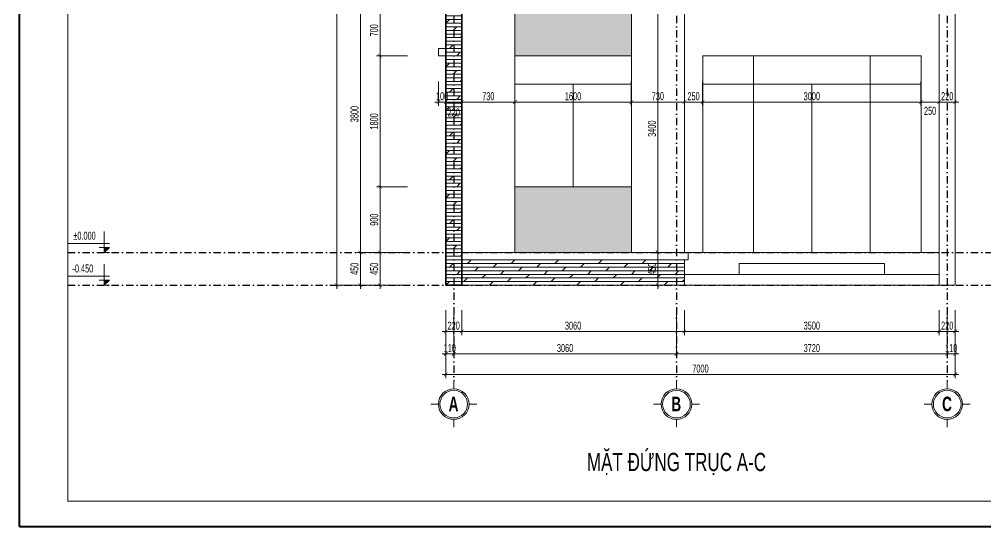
# Model space of a CAD drawing. Header units: inches. Extents: x 274208 to 641690, y -81912 to 129129.
# Drawn here: x 427121 to 440399, y 63570 to 70536 of the extents above; entities that cross this region are included whole.
import ezdxf
from ezdxf.enums import TextEntityAlignment as Align

# ---------------------------------------------------------------- set-up
doc = ezdxf.new("R2010")
doc.units = ezdxf.units.IN
doc.header["$MEASUREMENT"] = 0
doc.header["$PDMODE"] = 3
doc.linetypes.add('DASHDOT', pattern=[1, 0.5, -0.25, 0, -0.25])
for name, color, linetype, lineweight in [('01.Cut', 255, 'Continuous', 35), ('02.Thay', 145, 'Continuous', 20), ('03.Manh', 251, 'Continuous', 13), ('05.Text', 253, 'Continuous', 18), ('08.Dim', 156, 'Continuous', 15), ('09.Hatch', 250, 'Continuous', 5), ('11.Khung bo', 32, 'Continuous', 50), ('12.Khung', 36, 'Continuous', 25), ('DIM', 252, 'Continuous', 20)]:
    doc.layers.add(name, color=color, linetype=linetype, lineweight=lineweight)
doc.layers.add('text', color=7, linetype='Continuous')
doc.layers.add('TRUC', color=250, linetype='DASHDOT')
doc.layers.add('Tpl_Bound', color=1, linetype='Continuous', plot=False)
doc.styles.add('AVANTHB', font='')
doc.styles.add('TT5_Ghi chu 1', font='', dxfattribs={"width": 0.7, "height": 240})
doc.styles.add('TT5_Text Dim', font='hoatbif.shx', dxfattribs={"width": 0.6})
doc.styles.get('AVANTHB').set_extended_font_data('.VnAvantH', bold=True)
doc.styles.get('TT5_Ghi chu 1').set_extended_font_data('.VnBlackH')
doc.dimstyles.new('TT5_Dim 1-50', dxfattribs={"dimscale": 50, "dimtxt": 2.2, "dimasz": 1, "dimexe": 1, "dimexo": 0.5, "dimgap": 0.5, "dimtad": 1, "dimdec": 0, "dimzin": 0, "dimdsep": 46, "dimtxsty": 'TT5_Text Dim', "dimblk": 'ARCHTICK', "dimcen": 0, "dimdle": 1, "dimclrd": 256, "dimclre": 256, "dimclrt": 1, "dimadec": 0, "dimazin": 0, "dimtfac": 0.015, "dimtdec": 0, "dimtix": 1, "dimtmove": 2, "dimatfit": 3, "dimldrblk": 'DOT', "dimfxl": 1, "dimtolj": 1, "dimtzin": 0, "dimlwd": -1, "dimlwe": -1, "dimarcsym": 1})

# ---------------------------------------------------------------- blocks, each defined once
blk = doc.blocks.new('100')
at = {"layer": '11.Khung bo', "const_width": 26.7}
blk.add_lwpolyline([(1860913, -945240), (1860913, -916940), (1896063, -916940), (1896063, -945240)], close=True, dxfattribs=at)
at = {"layer": '12.Khung', "color": 1}
blk.add_lwpolyline([(1901579, -945940), (1901579, -916240), (1859580, -916240), (1859580, -945940)], close=True, dxfattribs=at)
blk = doc.blocks.new('A$C4E7C6F34')
at = {"layer": 'DIM'}
blk.add_hatch(color=256, dxfattribs=at).paths.add_polyline_path([(-38, 0), (-38, 138), (-178, 138)])
for p, q in [((-38, 576), (-38, 0)), ((964, 248), (-178, 248)), ((-178, 138), (101, 138)), ((-178, 138), (-38, 0)), ((-178, 0), (101, 0))]:
    blk.add_line(p, q, dxfattribs=at)
at = {"layer": 'text', "style": 'TT5_Text Dim', "flags": 8}
blk.add_attdef('%%P0.000', text='', height=220, dxfattribs=at).set_placement((102, 461), align=Align.MIDDLE_LEFT)
blk = doc.blocks.new('_ARCHTICK')
at = {"color": 0, "linetype": 'ByBlock', "const_width": 0.15}
blk.add_lwpolyline([(-0.5, -0.5), (0.5, 0.5)], dxfattribs=at)
blk = doc.blocks.new('*D207')
at = {"layer": '08.Dim', "transparency": 16777216}
for p, q in [((432077, 70785), (432077, 69985)), ((432453, 70735), (432027, 70735)), ((432453, 70035), (432027, 70035))]:
    blk.add_line(p, q, dxfattribs=at)
at = {"layer": 'Defpoints', "color": 0, "transparency": 16777216}
for p in [(432478, 70735), (432077, 70035), (432478, 70035)]:
    blk.add_point(p, dxfattribs=at)
at = {"layer": '08.Dim', "transparency": 16777216, "xscale": 50, "yscale": 50, "zscale": 50}
for p, rotation in [((432077, 70735), 90), ((432077, 70035), 270)]:
    blk.add_blockref('_ARCHTICK', p, dxfattribs=dict(at, rotation=rotation))
at = {"layer": '08.Dim', "color": 1, "transparency": 16777216, "insert": (431997, 70385), "char_height": 110, "attachment_point": 5, "rotation": 90, "style": 'TT5_Text Dim'}
blk.add_mtext('\\A1;700', dxfattribs=at)
blk = doc.blocks.new('_DOT')
at = {"color": 1, "linetype": 'ByBlock'}
blk.add_line((-0.5, 0), (-1, 0), dxfattribs=at)
at = {"color": 1, "linetype": 'ByBlock', "const_width": 0.5}
blk.add_lwpolyline([(-0.25, 0, 1), (0.25, 0, 1)], format="xyb", close=True, dxfattribs=at)
blk = doc.blocks.new('*D208')
at = {"layer": '08.Dim', "transparency": 16777216}
for p, q in [((432453, 70035), (432027, 70035)), ((432077, 70085), (432077, 68185)), ((432453, 68235), (432027, 68235))]:
    blk.add_line(p, q, dxfattribs=at)
at = {"layer": 'Defpoints', "color": 0, "transparency": 16777216}
for p in [(432478, 70035), (432077, 68235), (432478, 68235)]:
    blk.add_point(p, dxfattribs=at)
at = {"layer": '08.Dim', "transparency": 16777216, "xscale": 50, "yscale": 50, "zscale": 50}
for p, rotation in [((432077, 70035), 90), ((432077, 68235), 270)]:
    blk.add_blockref('_ARCHTICK', p, dxfattribs=dict(at, rotation=rotation))
at = {"layer": '08.Dim', "color": 1, "transparency": 16777216, "insert": (431997, 69135), "char_height": 110, "attachment_point": 5, "rotation": 90, "style": 'TT5_Text Dim'}
blk.add_mtext('\\A1;1800', dxfattribs=at)
blk = doc.blocks.new('*D209')
at = {"layer": '08.Dim', "transparency": 16777216}
for p, q in [((432077, 68285), (432077, 67285)), ((432453, 68235), (432027, 68235)), ((432453, 67335), (432027, 67335))]:
    blk.add_line(p, q, dxfattribs=at)
at = {"layer": 'Defpoints', "color": 0, "transparency": 16777216}
for p in [(432478, 68235), (432077, 67335), (432478, 67335)]:
    blk.add_point(p, dxfattribs=at)
at = {"layer": '08.Dim', "transparency": 16777216, "xscale": 50, "yscale": 50, "zscale": 50}
for p, rotation in [((432077, 68235), 90), ((432077, 67335), 270)]:
    blk.add_blockref('_ARCHTICK', p, dxfattribs=dict(at, rotation=rotation))
at = {"layer": '08.Dim', "color": 1, "transparency": 16777216, "insert": (431997, 67785), "char_height": 110, "attachment_point": 5, "rotation": 90, "style": 'TT5_Text Dim'}
blk.add_mtext('\\A1;900', dxfattribs=at)
blk = doc.blocks.new('*D210')
at = {"layer": '08.Dim', "transparency": 16777216}
for p, q in [((432453, 67335), (432027, 67335)), ((432077, 67385), (432077, 66835)), ((432453, 66885), (432027, 66885))]:
    blk.add_line(p, q, dxfattribs=at)
at = {"layer": 'Defpoints', "color": 0, "transparency": 16777216}
for p in [(432478, 67335), (432077, 66885), (432478, 66885)]:
    blk.add_point(p, dxfattribs=at)
at = {"layer": '08.Dim', "transparency": 16777216, "xscale": 50, "yscale": 50, "zscale": 50}
for p, rotation in [((432077, 67335), 90), ((432077, 66885), 270)]:
    blk.add_blockref('_ARCHTICK', p, dxfattribs=dict(at, rotation=rotation))
at = {"layer": '08.Dim', "color": 1, "transparency": 16777216, "insert": (431997, 67110), "char_height": 110, "attachment_point": 5, "rotation": 90, "style": 'TT5_Text Dim'}
blk.add_mtext('\\A1;450', dxfattribs=at)
blk = doc.blocks.new('*D213')
at = {"layer": '08.Dim', "transparency": 16777216}
for p, q in [((431807, 71185), (431807, 67285)), ((432453, 71135), (431757, 71135)), ((432453, 67335), (431757, 67335))]:
    blk.add_line(p, q, dxfattribs=at)
at = {"layer": 'Defpoints', "color": 0, "transparency": 16777216}
for p in [(432478, 71135), (431807, 67335), (432478, 67335)]:
    blk.add_point(p, dxfattribs=at)
at = {"layer": '08.Dim', "transparency": 16777216, "xscale": 50, "yscale": 50, "zscale": 50}
for p, rotation in [((431807, 71135), 90), ((431807, 67335), 270)]:
    blk.add_blockref('_ARCHTICK', p, dxfattribs=dict(at, rotation=rotation))
at = {"layer": '08.Dim', "color": 1, "transparency": 16777216, "insert": (431727, 69235), "char_height": 110, "attachment_point": 5, "rotation": 90, "style": 'TT5_Text Dim'}
blk.add_mtext('\\A1;3800', dxfattribs=at)
blk = doc.blocks.new('*D214')
at = {"layer": '08.Dim', "transparency": 16777216}
for p, q in [((432453, 67335), (431757, 67335)), ((431807, 67385), (431807, 66835)), ((432453, 66885), (431757, 66885))]:
    blk.add_line(p, q, dxfattribs=at)
at = {"layer": 'Defpoints', "color": 0, "transparency": 16777216}
for p in [(432478, 67335), (431807, 66885), (432478, 66885)]:
    blk.add_point(p, dxfattribs=at)
at = {"layer": '08.Dim', "transparency": 16777216, "xscale": 50, "yscale": 50, "zscale": 50}
for p, rotation in [((431807, 67335), 90), ((431807, 66885), 270)]:
    blk.add_blockref('_ARCHTICK', p, dxfattribs=dict(at, rotation=rotation))
at = {"layer": '08.Dim', "color": 1, "transparency": 16777216, "insert": (431727, 67110), "char_height": 110, "attachment_point": 5, "rotation": 90, "style": 'TT5_Text Dim'}
blk.add_mtext('\\A1;450', dxfattribs=at)
blk = doc.blocks.new('*D215')
at = {"layer": '08.Dim', "transparency": 16777216}
for p, q in [((431483, 75985), (431483, 66835)), ((432453, 75935), (431433, 75935)), ((432453, 66885), (431433, 66885))]:
    blk.add_line(p, q, dxfattribs=at)
at = {"layer": 'Defpoints', "color": 0, "transparency": 16777216}
for p in [(432478, 75935), (431483, 66885), (432478, 66885)]:
    blk.add_point(p, dxfattribs=at)
at = {"layer": '08.Dim', "transparency": 16777216, "xscale": 50, "yscale": 50, "zscale": 50}
for p, rotation in [((431483, 75935), 90), ((431483, 66885), 270)]:
    blk.add_blockref('_ARCHTICK', p, dxfattribs=dict(at, rotation=rotation))
at = {"layer": '08.Dim', "color": 1, "transparency": 16777216, "insert": (431403, 71410), "char_height": 110, "attachment_point": 5, "rotation": 90, "style": 'TT5_Text Dim'}
blk.add_mtext('\\A1;9050', dxfattribs=at)
blk = doc.blocks.new('*D228')
at = {"layer": '08.Dim', "transparency": 16777216}
for p, q in [((432980, 66541), (432980, 66200)), ((433200, 66541), (433200, 66200)), ((432930, 66250), (433250, 66250))]:
    blk.add_line(p, q, dxfattribs=at)
at = {"layer": 'Defpoints', "color": 0, "transparency": 16777216}
for p in [(432980, 66566), (433200, 66566), (433200, 66250)]:
    blk.add_point(p, dxfattribs=at)
at = {"layer": '08.Dim', "transparency": 16777216, "xscale": 50, "yscale": 50, "zscale": 50, "rotation": 180}
blk.add_blockref('_ARCHTICK', (432980, 66250), dxfattribs=at)
at = {"layer": '08.Dim', "transparency": 16777216, "xscale": 50, "yscale": 50, "zscale": 50}
blk.add_blockref('_ARCHTICK', (433200, 66250), dxfattribs=at)
at = {"layer": '08.Dim', "color": 1, "transparency": 16777216, "insert": (433090, 66330), "char_height": 110, "attachment_point": 5, "style": 'TT5_Text Dim'}
blk.add_mtext('\\A1;220', dxfattribs=at)
blk = doc.blocks.new('*D229')
at = {"layer": '08.Dim', "transparency": 16777216}
for p, q in [((433200, 66541), (433200, 66200)), ((436260, 66541), (436260, 66200)), ((433150, 66250), (436310, 66250))]:
    blk.add_line(p, q, dxfattribs=at)
at = {"layer": 'Defpoints', "color": 0, "transparency": 16777216}
for p in [(433200, 66566), (436260, 66566), (436260, 66250)]:
    blk.add_point(p, dxfattribs=at)
at = {"layer": '08.Dim', "transparency": 16777216, "xscale": 50, "yscale": 50, "zscale": 50, "rotation": 180}
blk.add_blockref('_ARCHTICK', (433200, 66250), dxfattribs=at)
at = {"layer": '08.Dim', "transparency": 16777216, "xscale": 50, "yscale": 50, "zscale": 50}
blk.add_blockref('_ARCHTICK', (436260, 66250), dxfattribs=at)
at = {"layer": '08.Dim', "color": 1, "transparency": 16777216, "insert": (434730, 66330), "char_height": 110, "attachment_point": 5, "style": 'TT5_Text Dim'}
blk.add_mtext('\\A1;3060', dxfattribs=at)
blk = doc.blocks.new('*D230')
at = {"layer": '08.Dim', "transparency": 16777216}
for p, q in [((436260, 66541), (436260, 66200)), ((439760, 66541), (439760, 66200)), ((436210, 66250), (439810, 66250))]:
    blk.add_line(p, q, dxfattribs=at)
at = {"layer": 'Defpoints', "color": 0, "transparency": 16777216}
for p in [(436260, 66566), (439760, 66566), (439760, 66250)]:
    blk.add_point(p, dxfattribs=at)
at = {"layer": '08.Dim', "transparency": 16777216, "xscale": 50, "yscale": 50, "zscale": 50, "rotation": 180}
blk.add_blockref('_ARCHTICK', (436260, 66250), dxfattribs=at)
at = {"layer": '08.Dim', "transparency": 16777216, "xscale": 50, "yscale": 50, "zscale": 50}
blk.add_blockref('_ARCHTICK', (439760, 66250), dxfattribs=at)
at = {"layer": '08.Dim', "color": 1, "transparency": 16777216, "insert": (438010, 66330), "char_height": 110, "attachment_point": 5, "style": 'TT5_Text Dim'}
blk.add_mtext('\\A1;3500', dxfattribs=at)
blk = doc.blocks.new('*D231')
at = {"layer": '08.Dim', "transparency": 16777216}
for p, q in [((439760, 66541), (439760, 66200)), ((439980, 66541), (439980, 66200)), ((439710, 66250), (440030, 66250))]:
    blk.add_line(p, q, dxfattribs=at)
at = {"layer": 'Defpoints', "color": 0, "transparency": 16777216}
for p in [(439760, 66566), (439980, 66566), (439980, 66250)]:
    blk.add_point(p, dxfattribs=at)
at = {"layer": '08.Dim', "transparency": 16777216, "xscale": 50, "yscale": 50, "zscale": 50, "rotation": 180}
blk.add_blockref('_ARCHTICK', (439760, 66250), dxfattribs=at)
at = {"layer": '08.Dim', "transparency": 16777216, "xscale": 50, "yscale": 50, "zscale": 50}
blk.add_blockref('_ARCHTICK', (439980, 66250), dxfattribs=at)
at = {"layer": '08.Dim', "color": 1, "transparency": 16777216, "insert": (439870, 66330), "char_height": 110, "attachment_point": 5, "style": 'TT5_Text Dim'}
blk.add_mtext('\\A1;220', dxfattribs=at)
blk = doc.blocks.new('*D232')
at = {"layer": '08.Dim', "transparency": 16777216}
for p, q in [((432980, 66541), (432980, 65892)), ((433090, 66541), (433090, 65892)), ((432980, 65942), (432930, 65942)), ((432980, 65942), (433090, 65942)), ((433090, 65942), (433140, 65942))]:
    blk.add_line(p, q, dxfattribs=at)
at = {"layer": 'Defpoints', "color": 0, "transparency": 16777216}
for p in [(432980, 66566), (433090, 66566), (433090, 65942)]:
    blk.add_point(p, dxfattribs=at)
at = {"layer": '08.Dim', "transparency": 16777216, "xscale": 50, "yscale": 50, "zscale": 50}
blk.add_blockref('_ARCHTICK', (432980, 65942), dxfattribs=at)
at = {"layer": '08.Dim', "transparency": 16777216, "xscale": 50, "yscale": 50, "zscale": 50, "rotation": 180}
blk.add_blockref('_ARCHTICK', (433090, 65942), dxfattribs=at)
at = {"layer": '08.Dim', "color": 1, "transparency": 16777216, "insert": (433035, 66022), "char_height": 110, "attachment_point": 5, "style": 'TT5_Text Dim'}
blk.add_mtext('\\A1;110', dxfattribs=at)
blk = doc.blocks.new('*D233')
at = {"layer": '08.Dim', "transparency": 16777216}
for p, q in [((433090, 66541), (433090, 65892)), ((436150, 66541), (436150, 65892)), ((433040, 65942), (436200, 65942))]:
    blk.add_line(p, q, dxfattribs=at)
at = {"layer": 'Defpoints', "color": 0, "transparency": 16777216}
for p in [(433090, 66566), (436150, 66566), (436150, 65942)]:
    blk.add_point(p, dxfattribs=at)
at = {"layer": '08.Dim', "transparency": 16777216, "xscale": 50, "yscale": 50, "zscale": 50, "rotation": 180}
blk.add_blockref('_ARCHTICK', (433090, 65942), dxfattribs=at)
at = {"layer": '08.Dim', "transparency": 16777216, "xscale": 50, "yscale": 50, "zscale": 50}
blk.add_blockref('_ARCHTICK', (436150, 65942), dxfattribs=at)
at = {"layer": '08.Dim', "color": 1, "transparency": 16777216, "insert": (434620, 66022), "char_height": 110, "attachment_point": 5, "style": 'TT5_Text Dim'}
blk.add_mtext('\\A1;3060', dxfattribs=at)
blk = doc.blocks.new('*D234')
at = {"layer": '08.Dim', "transparency": 16777216}
for p, q in [((436150, 66541), (436150, 65892)), ((439870, 66541), (439870, 65892)), ((436100, 65942), (439920, 65942))]:
    blk.add_line(p, q, dxfattribs=at)
at = {"layer": 'Defpoints', "color": 0, "transparency": 16777216}
for p in [(436150, 66566), (439870, 66566), (439870, 65942)]:
    blk.add_point(p, dxfattribs=at)
at = {"layer": '08.Dim', "transparency": 16777216, "xscale": 50, "yscale": 50, "zscale": 50, "rotation": 180}
blk.add_blockref('_ARCHTICK', (436150, 65942), dxfattribs=at)
at = {"layer": '08.Dim', "transparency": 16777216, "xscale": 50, "yscale": 50, "zscale": 50}
blk.add_blockref('_ARCHTICK', (439870, 65942), dxfattribs=at)
at = {"layer": '08.Dim', "color": 1, "transparency": 16777216, "insert": (438010, 66022), "char_height": 110, "attachment_point": 5, "style": 'TT5_Text Dim'}
blk.add_mtext('\\A1;3720', dxfattribs=at)
blk = doc.blocks.new('*D235')
at = {"layer": '08.Dim', "transparency": 16777216}
for p, q in [((439870, 66541), (439870, 65892)), ((439980, 66541), (439980, 65892)), ((439870, 65942), (439820, 65942)), ((439870, 65942), (439980, 65942)), ((439980, 65942), (440030, 65942))]:
    blk.add_line(p, q, dxfattribs=at)
at = {"layer": 'Defpoints', "color": 0, "transparency": 16777216}
for p in [(439870, 66566), (439980, 66566), (439980, 65942)]:
    blk.add_point(p, dxfattribs=at)
at = {"layer": '08.Dim', "transparency": 16777216, "xscale": 50, "yscale": 50, "zscale": 50}
blk.add_blockref('_ARCHTICK', (439870, 65942), dxfattribs=at)
at = {"layer": '08.Dim', "transparency": 16777216, "xscale": 50, "yscale": 50, "zscale": 50, "rotation": 180}
blk.add_blockref('_ARCHTICK', (439980, 65942), dxfattribs=at)
at = {"layer": '08.Dim', "color": 1, "transparency": 16777216, "insert": (439925, 66022), "char_height": 110, "attachment_point": 5, "style": 'TT5_Text Dim'}
blk.add_mtext('\\A1;110', dxfattribs=at)
blk = doc.blocks.new('*D236')
at = {"layer": '08.Dim', "transparency": 16777216}
for p, q in [((432980, 66479), (432980, 65610)), ((439980, 66479), (439980, 65610)), ((432930, 65660), (440030, 65660))]:
    blk.add_line(p, q, dxfattribs=at)
at = {"layer": 'Defpoints', "color": 0, "transparency": 16777216}
for p in [(432980, 66504), (439980, 66504), (439980, 65660)]:
    blk.add_point(p, dxfattribs=at)
at = {"layer": '08.Dim', "transparency": 16777216, "xscale": 50, "yscale": 50, "zscale": 50, "rotation": 180}
blk.add_blockref('_ARCHTICK', (432980, 65660), dxfattribs=at)
at = {"layer": '08.Dim', "transparency": 16777216, "xscale": 50, "yscale": 50, "zscale": 50}
blk.add_blockref('_ARCHTICK', (439980, 65660), dxfattribs=at)
at = {"layer": '08.Dim', "color": 1, "transparency": 16777216, "insert": (436480, 65740), "char_height": 110, "attachment_point": 5, "style": 'TT5_Text Dim'}
blk.add_mtext('\\A1;7000', dxfattribs=at)
blk = doc.blocks.new('DANHTRUC')
for p, q in [((980383, -947347), (980383, -947137)), ((979963, -947767), (979753, -947767)), ((980803, -947767), (981013, -947767)), ((980383, -948187), (980383, -948397))]:
    blk.add_line(p, q)
for radius in [420, 380]:
    blk.add_circle((980383, -947767), radius)
blk = doc.blocks.new('*D671')
at = {"layer": '08.Dim', "transparency": 16777216}
for p, q in [((432880, 69684), (432880, 69350)), ((432980, 69684), (432980, 69350)), ((432880, 69400), (432830, 69400)), ((432880, 69400), (432980, 69400)), ((432980, 69400), (433030, 69400))]:
    blk.add_line(p, q, dxfattribs=at)
at = {"layer": 'Defpoints', "color": 0, "transparency": 16777216}
for p in [(432880, 69709), (432980, 69709), (432980, 69400)]:
    blk.add_point(p, dxfattribs=at)
at = {"layer": '08.Dim', "transparency": 16777216, "xscale": 50, "yscale": 50, "zscale": 50}
blk.add_blockref('_ARCHTICK', (432880, 69400), dxfattribs=at)
at = {"layer": '08.Dim', "transparency": 16777216, "xscale": 50, "yscale": 50, "zscale": 50, "rotation": 180}
blk.add_blockref('_ARCHTICK', (432980, 69400), dxfattribs=at)
at = {"layer": '08.Dim', "color": 1, "transparency": 16777216, "insert": (432930, 69480), "char_height": 110, "attachment_point": 5, "style": 'TT5_Text Dim'}
blk.add_mtext('\\A1;100', dxfattribs=at)
blk = doc.blocks.new('*D672')
at = {"layer": '08.Dim', "transparency": 16777216}
for p, q in [((432980, 69684), (432980, 69350)), ((433200, 69684), (433200, 69350)), ((432930, 69400), (433250, 69400))]:
    blk.add_line(p, q, dxfattribs=at)
at = {"layer": 'Defpoints', "color": 0, "transparency": 16777216}
for p in [(432980, 69709), (433200, 69709), (433200, 69400)]:
    blk.add_point(p, dxfattribs=at)
at = {"layer": '08.Dim', "transparency": 16777216, "xscale": 50, "yscale": 50, "zscale": 50, "rotation": 180}
blk.add_blockref('_ARCHTICK', (432980, 69400), dxfattribs=at)
at = {"layer": '08.Dim', "transparency": 16777216, "xscale": 50, "yscale": 50, "zscale": 50}
blk.add_blockref('_ARCHTICK', (433200, 69400), dxfattribs=at)
at = {"layer": '08.Dim', "color": 1, "transparency": 16777216, "insert": (433090, 69257), "char_height": 110, "attachment_point": 5, "style": 'TT5_Text Dim'}
blk.add_mtext('\\A1;220', dxfattribs=at)
blk = doc.blocks.new('*D673')
at = {"layer": '08.Dim', "transparency": 16777216}
for p, q in [((433200, 69684), (433200, 69350)), ((433930, 69684), (433930, 69350)), ((433150, 69400), (433980, 69400))]:
    blk.add_line(p, q, dxfattribs=at)
at = {"layer": 'Defpoints', "color": 0, "transparency": 16777216}
for p in [(433200, 69709), (433930, 69709), (433930, 69400)]:
    blk.add_point(p, dxfattribs=at)
at = {"layer": '08.Dim', "transparency": 16777216, "xscale": 50, "yscale": 50, "zscale": 50, "rotation": 180}
blk.add_blockref('_ARCHTICK', (433200, 69400), dxfattribs=at)
at = {"layer": '08.Dim', "transparency": 16777216, "xscale": 50, "yscale": 50, "zscale": 50}
blk.add_blockref('_ARCHTICK', (433930, 69400), dxfattribs=at)
at = {"layer": '08.Dim', "color": 1, "transparency": 16777216, "insert": (433565, 69480), "char_height": 110, "attachment_point": 5, "style": 'TT5_Text Dim'}
blk.add_mtext('\\A1;730', dxfattribs=at)
blk = doc.blocks.new('*D674')
at = {"layer": '08.Dim', "transparency": 16777216}
for p, q in [((433930, 69684), (433930, 69350)), ((435530, 69684), (435530, 69350)), ((433880, 69400), (435580, 69400))]:
    blk.add_line(p, q, dxfattribs=at)
at = {"layer": 'Defpoints', "color": 0, "transparency": 16777216}
for p in [(433930, 69709), (435530, 69709), (435530, 69400)]:
    blk.add_point(p, dxfattribs=at)
at = {"layer": '08.Dim', "transparency": 16777216, "xscale": 50, "yscale": 50, "zscale": 50, "rotation": 180}
blk.add_blockref('_ARCHTICK', (433930, 69400), dxfattribs=at)
at = {"layer": '08.Dim', "transparency": 16777216, "xscale": 50, "yscale": 50, "zscale": 50}
blk.add_blockref('_ARCHTICK', (435530, 69400), dxfattribs=at)
at = {"layer": '08.Dim', "color": 1, "transparency": 16777216, "insert": (434730, 69480), "char_height": 110, "attachment_point": 5, "style": 'TT5_Text Dim'}
blk.add_mtext('\\A1;1600', dxfattribs=at)
blk = doc.blocks.new('*D675')
at = {"layer": '08.Dim', "transparency": 16777216}
for p, q in [((435530, 69684), (435530, 69350)), ((436260, 69684), (436260, 69350)), ((435480, 69400), (436310, 69400))]:
    blk.add_line(p, q, dxfattribs=at)
at = {"layer": 'Defpoints', "color": 0, "transparency": 16777216}
for p in [(435530, 69709), (436260, 69709), (436260, 69400)]:
    blk.add_point(p, dxfattribs=at)
at = {"layer": '08.Dim', "transparency": 16777216, "xscale": 50, "yscale": 50, "zscale": 50, "rotation": 180}
blk.add_blockref('_ARCHTICK', (435530, 69400), dxfattribs=at)
at = {"layer": '08.Dim', "transparency": 16777216, "xscale": 50, "yscale": 50, "zscale": 50}
blk.add_blockref('_ARCHTICK', (436260, 69400), dxfattribs=at)
at = {"layer": '08.Dim', "color": 1, "transparency": 16777216, "insert": (435895, 69480), "char_height": 110, "attachment_point": 5, "style": 'TT5_Text Dim'}
blk.add_mtext('\\A1;730', dxfattribs=at)
blk = doc.blocks.new('*D676')
at = {"layer": '08.Dim', "transparency": 16777216}
for p, q in [((436260, 69684), (436260, 69350)), ((436510, 69684), (436510, 69350)), ((436210, 69400), (436560, 69400))]:
    blk.add_line(p, q, dxfattribs=at)
at = {"layer": 'Defpoints', "color": 0, "transparency": 16777216}
for p in [(436260, 69709), (436510, 69709), (436510, 69400)]:
    blk.add_point(p, dxfattribs=at)
at = {"layer": '08.Dim', "transparency": 16777216, "xscale": 50, "yscale": 50, "zscale": 50, "rotation": 180}
blk.add_blockref('_ARCHTICK', (436260, 69400), dxfattribs=at)
at = {"layer": '08.Dim', "transparency": 16777216, "xscale": 50, "yscale": 50, "zscale": 50}
blk.add_blockref('_ARCHTICK', (436510, 69400), dxfattribs=at)
at = {"layer": '08.Dim', "color": 1, "transparency": 16777216, "insert": (436385, 69480), "char_height": 110, "attachment_point": 5, "style": 'TT5_Text Dim'}
blk.add_mtext('\\A1;250', dxfattribs=at)
blk = doc.blocks.new('*D677')
at = {"layer": '08.Dim', "transparency": 16777216}
for p, q in [((436510, 69684), (436510, 69350)), ((439510, 69684), (439510, 69350)), ((436460, 69400), (439560, 69400))]:
    blk.add_line(p, q, dxfattribs=at)
at = {"layer": 'Defpoints', "color": 0, "transparency": 16777216}
for p in [(436510, 69709), (439510, 69709), (439510, 69400)]:
    blk.add_point(p, dxfattribs=at)
at = {"layer": '08.Dim', "transparency": 16777216, "xscale": 50, "yscale": 50, "zscale": 50, "rotation": 180}
blk.add_blockref('_ARCHTICK', (436510, 69400), dxfattribs=at)
at = {"layer": '08.Dim', "transparency": 16777216, "xscale": 50, "yscale": 50, "zscale": 50}
blk.add_blockref('_ARCHTICK', (439510, 69400), dxfattribs=at)
at = {"layer": '08.Dim', "color": 1, "transparency": 16777216, "insert": (438010, 69480), "char_height": 110, "attachment_point": 5, "style": 'TT5_Text Dim'}
blk.add_mtext('\\A1;3000', dxfattribs=at)
blk = doc.blocks.new('*D678')
at = {"layer": '08.Dim', "transparency": 16777216}
for p, q in [((439510, 69684), (439510, 69350)), ((439760, 69684), (439760, 69350)), ((439460, 69400), (439810, 69400))]:
    blk.add_line(p, q, dxfattribs=at)
at = {"layer": 'Defpoints', "color": 0, "transparency": 16777216}
for p in [(439510, 69709), (439760, 69709), (439760, 69400)]:
    blk.add_point(p, dxfattribs=at)
at = {"layer": '08.Dim', "transparency": 16777216, "xscale": 50, "yscale": 50, "zscale": 50, "rotation": 180}
blk.add_blockref('_ARCHTICK', (439510, 69400), dxfattribs=at)
at = {"layer": '08.Dim', "transparency": 16777216, "xscale": 50, "yscale": 50, "zscale": 50}
blk.add_blockref('_ARCHTICK', (439760, 69400), dxfattribs=at)
at = {"layer": '08.Dim', "color": 1, "transparency": 16777216, "insert": (439635, 69279), "char_height": 110, "attachment_point": 5, "style": 'TT5_Text Dim'}
blk.add_mtext('\\A1;250', dxfattribs=at)
blk = doc.blocks.new('*D679')
at = {"layer": '08.Dim', "transparency": 16777216}
for p, q in [((439760, 69684), (439760, 69350)), ((439980, 69684), (439980, 69350)), ((439710, 69400), (440030, 69400))]:
    blk.add_line(p, q, dxfattribs=at)
at = {"layer": 'Defpoints', "color": 0, "transparency": 16777216}
for p in [(439760, 69709), (439980, 69709), (439980, 69400)]:
    blk.add_point(p, dxfattribs=at)
at = {"layer": '08.Dim', "transparency": 16777216, "xscale": 50, "yscale": 50, "zscale": 50, "rotation": 180}
blk.add_blockref('_ARCHTICK', (439760, 69400), dxfattribs=at)
at = {"layer": '08.Dim', "transparency": 16777216, "xscale": 50, "yscale": 50, "zscale": 50}
blk.add_blockref('_ARCHTICK', (439980, 69400), dxfattribs=at)
at = {"layer": '08.Dim', "color": 1, "transparency": 16777216, "insert": (439870, 69480), "char_height": 110, "attachment_point": 5, "style": 'TT5_Text Dim'}
blk.add_mtext('\\A1;220', dxfattribs=at)
blk = doc.blocks.new('*D685')
at = {"layer": '08.Dim', "transparency": 16777216}
for p, q in [((435894, 70785), (435894, 67285)), ((435594, 70735), (435944, 70735)), ((435594, 67335), (435944, 67335))]:
    blk.add_line(p, q, dxfattribs=at)
at = {"layer": 'Defpoints', "color": 0, "transparency": 16777216}
for p in [(435569, 70735), (435569, 67335), (435894, 67335)]:
    blk.add_point(p, dxfattribs=at)
at = {"layer": '08.Dim', "transparency": 16777216, "xscale": 50, "yscale": 50, "zscale": 50}
for p, rotation in [((435894, 70735), 90), ((435894, 67335), 270)]:
    blk.add_blockref('_ARCHTICK', p, dxfattribs=dict(at, rotation=rotation))
at = {"layer": '08.Dim', "color": 1, "transparency": 16777216, "insert": (435814, 69035), "char_height": 110, "attachment_point": 5, "rotation": 90, "style": 'TT5_Text Dim'}
blk.add_mtext('\\A1;3400', dxfattribs=at)
blk = doc.blocks.new('*D686')
at = {"layer": '08.Dim', "transparency": 16777216}
for p, q in [((435594, 67335), (435944, 67335)), ((435894, 67385), (435894, 66835)), ((435594, 66885), (435944, 66885))]:
    blk.add_line(p, q, dxfattribs=at)
at = {"layer": 'Defpoints', "color": 0, "transparency": 16777216}
for p in [(435569, 67335), (435569, 66885), (435894, 66885)]:
    blk.add_point(p, dxfattribs=at)
at = {"layer": '08.Dim', "transparency": 16777216, "xscale": 50, "yscale": 50, "zscale": 50}
for p, rotation in [((435894, 67335), 90), ((435894, 66885), 270)]:
    blk.add_blockref('_ARCHTICK', p, dxfattribs=dict(at, rotation=rotation))
at = {"layer": '08.Dim', "color": 1, "transparency": 16777216, "insert": (435814, 67110), "char_height": 110, "attachment_point": 5, "rotation": 90, "style": 'TT5_Text Dim'}
blk.add_mtext('\\A1;450', dxfattribs=at)

msp = doc.modelspace()

# ---------------------------------------------------------------- hatches: boundary and pattern name
at = {"layer": '09.Hatch'}
h = msp.add_hatch(dxfattribs=at)
h.set_pattern_fill('DOLMIT', color=256, scale=200)
h.set_pattern_definition([(0, (432980.43, 66884.583), (0, 50), []), (45, (432980.43, 66884.58), (-100, 100), [70.7107, -141.4214])])
h.paths.add_polyline_path([(433200.4, 75934.6), (432980.4, 75934.6), (432980.4, 66884.6), (433200.4, 66884.6)])
h.paths.add_polyline_path([(439980.4, 74734.6), (434200.4, 74734.6), (434200.4, 71384.6), (434200.4, 70984.6), (436560.4, 70984.6), (436560.4, 71484.6), (434600.4, 71484.6), (434600.4, 74234.6), (439980.4, 74234.6)])
h.paths.add_polyline_path([(436260.4, 67234.6), (433200.4, 67234.6), (433200.4, 66884.6), (436260.4, 66884.6)])
h = msp.add_hatch(dxfattribs=at)
h.set_pattern_fill('AR-SAND', color=256, scale=30)
h.set_pattern_definition([(37.5, (433930.43, 67334.583), (-1.8898, 57.8047), [0, -45.6, 0, -51, 0, -48.75]), (7.5, (433930.43, 67334.58), (53.0933, 84.6644), [0, -24.6, 0, -41.1, 0, -15.75]), (327.5, (433893.53, 67334.583), (93.42426, 0.1698), [0, -15, 0, -54, 0, -70.5]), (317.5, (433893.53, 67334.58), (90.1838, 26.3303), [0, -7.5, 0, -35.4, 0, -40.5])])
h.paths.add_polyline_path([(435530.4, 70734.6), (433930.4, 70734.6), (433930.4, 70034.6), (435530.4, 70034.6)])
h.paths.add_polyline_path([(435530.4, 68234.6), (433930.4, 68234.6), (433930.4, 67334.6), (435530.4, 67334.6)])

# ---------------------------------------------------------------- linework, layer by layer
at = {"layer": '01.Cut'}
msp.add_lwpolyline([(432980.4, 66884.6), (433200.4, 66884.6), (433200.4, 75934.6), (432980.4, 75934.6)], close=True, dxfattribs=at)
at = {"layer": '02.Thay'}
for points in [[(433200.4, 70734.6), (439760.4, 70734.6), (439760.4, 66884.6), (439980.4, 66884.6), (439980.4, 71234.6), (436560.4, 71234.6)], [(433930.4, 70034.6), (433930.4, 70734.6)], [(435530.4, 70034.6), (435530.4, 70734.6)], [(436260.4, 70734.6), (436260.4, 67334.6)], [(432980.4, 70134.6), (432880.4, 70134.6), (432880.4, 70034.6), (432980.4, 70034.6)], [(433930.4, 68234.6), (433930.4, 67334.6)], [(435530.4, 68234.6), (435530.4, 67334.6)], [(433200.4, 67334.6), (439760.4, 67334.6)], [(436260.4, 67334.6), (433200.4, 67334.6), (433200.4, 66884.6), (436260.4, 66884.6), (436260.4, 67234.6)], [(433200.4, 67234.6), (436310.4, 67234.6), (436310.4, 67334.6)], [(439010.4, 67034.6), (439010.4, 67184.6), (437010.4, 67184.6), (437010.4, 67034.6)], [(436260.4, 67034.6), (439760.4, 67034.6)], [(433200.4, 66884.6), (439760.4, 66884.6)]]:
    msp.add_lwpolyline(points, dxfattribs=at)
msp.add_lwpolyline([(433930.4, 70034.6), (435530.4, 70034.6), (435530.4, 68234.6), (433930.4, 68234.6)], close=True, dxfattribs=at)
at = {"layer": '03.Manh'}
msp.add_lwpolyline([(436510.4, 70034.6), (439510.4, 70034.6), (439510.4, 67334.6), (436510.4, 67334.6)], close=True, dxfattribs=at)
for points in [[(437210.4, 70034.6), (437210.4, 67334.6)], [(438810.4, 70034.6), (438810.4, 67334.6)], [(433930.4, 69644.6), (435530.4, 69644.6)], [(434730.4, 69644.6), (434730.4, 68234.6)], [(436510.4, 69644.6), (439510.4, 69644.6)], [(438010.4, 69644.6), (438010.4, 67334.6)]]:
    msp.add_lwpolyline(points, dxfattribs=at)
at = {"layer": 'Tpl_Bound', "color": 1}
msp.add_lwpolyline([(427121.3, 63570.3), (427121.3, 78420.2), (448121.1, 78420.2), (448121.1, 63570.3)], close=True, dxfattribs=at)
at = {"layer": 'TRUC', "ltscale": 200}
for p, q in [((433090.4, 76788.5), (433090.4, 65567.9)), ((436150.4, 76788.5), (436150.4, 65567.9)), ((439870.4, 76788.5), (439870.4, 65567.9))]:
    msp.add_line(p, q, dxfattribs=at)
for points in [[(427788, 67334.6), (445362.8, 67334.6)], [(427788, 66884.6), (445362.8, 66884.6)]]:
    msp.add_lwpolyline(points, dxfattribs=at)

# ---------------------------------------------------------------- block references
at = {"layer": '05.Text', "xscale": 0.5, "yscale": 0.5, "zscale": 0.5}
for name, p in [('100', (-502668.5, 536540.2)), ('DANHTRUC', (-57101.3, 539136.2)), ('DANHTRUC', (-54041.3, 539136.2)), ('DANHTRUC', (-50321.3, 539136.2))]:
    msp.add_blockref(name, p, dxfattribs=at)
at = {"layer": '08.Dim'}
ref = msp.add_blockref('A$C4E7C6F34', (428270.1, 67334.6), dxfattribs=dict(at, xscale=-0.5, yscale=0.5, zscale=0.5))
ref.add_attrib('%%P0.000', '%%p0.000', dxfattribs={"layer": 'text', "height": 110, "style": 'TT5_Text Dim', "width": 0.6, "flags": 8}).set_placement((427863.7, 67565.2), align=Align.MIDDLE_LEFT)
ref = msp.add_blockref('A$C4E7C6F34', (428270.1, 66884.6), dxfattribs=dict(at, xscale=-0.5, yscale=0.5, zscale=0.5))
ref.add_attrib('%%P0.000', '-0.450', dxfattribs={"layer": 'text', "height": 110, "style": 'TT5_Text Dim', "width": 0.6, "flags": 8}).set_placement((427851.2, 67115.2), align=Align.MIDDLE_LEFT)

# ---------------------------------------------------------------- texts
at = {"layer": '05.Text', "width": 0.7}
for s, height, style, p in [('a', 200, 'AVANTHB', (433019.6, 65155.2)), ('b', 200, 'AVANTHB', (436079.6, 65155.2)), ('c', 200, 'AVANTHB', (439799.6, 65155.2)), ('mÆt ®øng trôc a-c', 250, 'TT5_Ghi chu 1', (434919.7, 64333.5))]:
    msp.add_text(s, height=height, dxfattribs=dict(at, style=style)).set_placement(p)

# ---------------------------------------------------------------- dimensions: what is measured, and where the dimension line sits
at = {"layer": '08.Dim'}
for base, p1, p2, picture, middle in [((431483.4, 66884.6), (432477.6, 75934.6), (432477.6, 66884.6), '*D215', (431403.4, 71409.6)), ((431806.6, 67334.6), (432477.6, 71134.6), (432477.6, 67334.6), '*D213', (431726.6, 69234.6)), ((432076.7, 70034.6), (432477.6, 70734.6), (432477.6, 70034.6), '*D207', (431996.7, 70384.6)), ((435894.2, 67334.6), (435568.5, 70734.6), (435568.5, 67334.6), '*D685', (435814.2, 69034.6)), ((432076.7, 68234.6), (432477.6, 70034.6), (432477.6, 68234.6), '*D208', (431996.7, 69134.6)), ((432076.7, 67334.6), (432477.6, 68234.6), (432477.6, 67334.6), '*D209', (431996.7, 67784.6)), ((431806.6, 66884.6), (432477.6, 67334.6), (432477.6, 66884.6), '*D214', (431726.6, 67109.6)), ((432076.7, 66884.6), (432477.6, 67334.6), (432477.6, 66884.6), '*D210', (431996.7, 67109.6)), ((435894.2, 66884.6), (435568.5, 67334.6), (435568.5, 66884.6), '*D686', (435814.2, 67109.6))]:
    dim = msp.add_linear_dim(base=base, p1=p1, p2=p2, angle=90, dimstyle='TT5_Dim 1-50', dxfattribs=at)
    dim.commit()
    dim.dimension.update_dxf_attribs({"geometry": picture, "text_midpoint": middle})
for base, p1, p2, picture, middle in [((432980.4, 69400.3), (432880.4, 69709.4), (432980.4, 69709.4), '*D671', (432930.4, 69480.3)), ((433930.4, 69400.3), (433200.4, 69709.4), (433930.4, 69709.4), '*D673', (433565.4, 69480.3)), ((435530.4, 69400.3), (433930.4, 69709.4), (435530.4, 69709.4), '*D674', (434730.4, 69480.3)), ((436260.4, 69400.3), (435530.4, 69709.4), (436260.4, 69709.4), '*D675', (435895.4, 69480.3)), ((436510.4, 69400.3), (436260.4, 69709.4), (436510.4, 69709.4), '*D676', (436385.4, 69480.3)), ((439510.4, 69400.3), (436510.4, 69709.4), (439510.4, 69709.4), '*D677', (438010.4, 69480.3)), ((439980.4, 69400.3), (439760.4, 69709.4), (439980.4, 69709.4), '*D679', (439870.4, 69480.3)), ((433090.4, 65942.2), (432980.4, 66565.7), (433090.4, 66565.7), '*D232', (433035.4, 66022.2)), ((433200.4, 66250.5), (432980.4, 66565.7), (433200.4, 66565.7), '*D228', (433090.4, 66330.5)), ((436150.4, 65942.2), (433090.4, 66565.7), (436150.4, 66565.7), '*D233', (434620.4, 66022.2)), ((436260.4, 66250.5), (433200.4, 66565.7), (436260.4, 66565.7), '*D229', (434730.4, 66330.5)), ((439870.4, 65942.2), (436150.4, 66565.7), (439870.4, 66565.7), '*D234', (438010.4, 66022.2)), ((439760.4, 66250.5), (436260.4, 66565.7), (439760.4, 66565.7), '*D230', (438010.4, 66330.5)), ((439980.4, 66250.5), (439760.4, 66565.7), (439980.4, 66565.7), '*D231', (439870.4, 66330.5)), ((439980.4, 65942.2), (439870.4, 66565.7), (439980.4, 66565.7), '*D235', (439925.4, 66022.2)), ((439980.4, 65659.7), (432980.4, 66504.3), (439980.4, 66504.3), '*D236', (436480.4, 65739.7))]:
    dim = msp.add_linear_dim(base=base, p1=p1, p2=p2, dimstyle='TT5_Dim 1-50', dxfattribs=at)
    dim.commit()
    dim.dimension.update_dxf_attribs({"geometry": picture, "text_midpoint": middle})
for base, p1, p2, picture, middle in [((433200.4, 69400.3), (432980.4, 69709.4), (433200.4, 69709.4), '*D672', (433090.4, 69256.6)), ((439760.4, 69400.3), (439510.4, 69709.4), (439760.4, 69709.4), '*D678', (439635.4, 69279.3))]:
    dim = msp.add_linear_dim(base=base, p1=p1, p2=p2, dimstyle='TT5_Dim 1-50', dxfattribs=at)
    dim.commit()
    dim.dimension.update_dxf_attribs({"geometry": picture, "text_midpoint": middle, "dimtype": 160})

doc.saveas('drawing.dxf')
